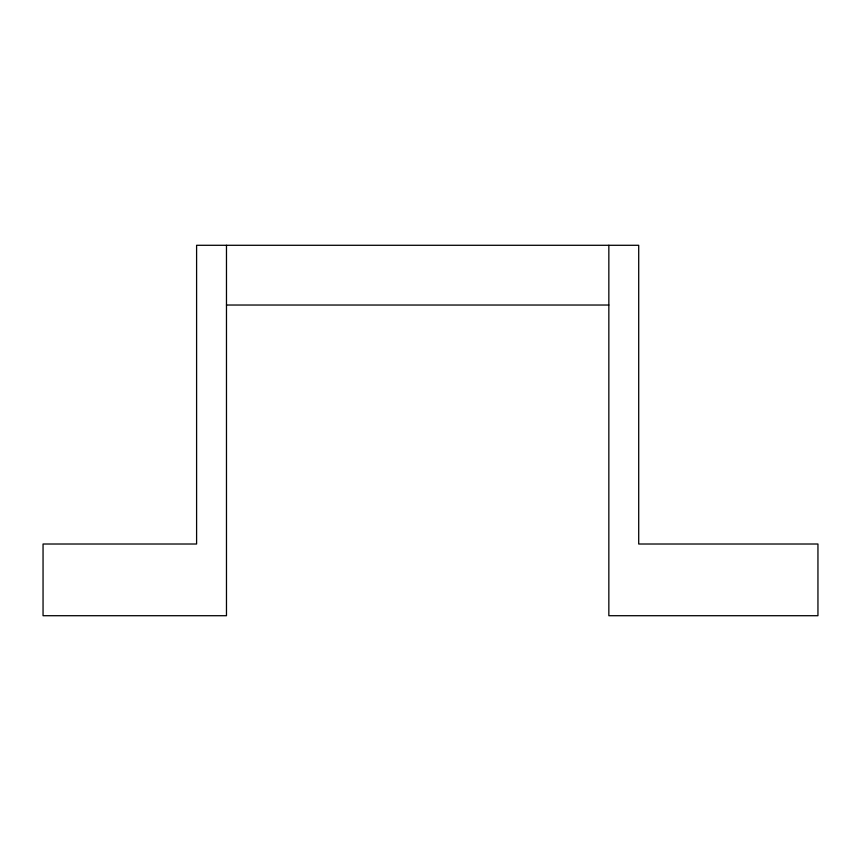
<?xml version="1.0" encoding="UTF-8"?>
<svg xmlns="http://www.w3.org/2000/svg" width="861" height="861" viewBox="0 0 861 861"><rect width="100%" height="100%" fill="white"/><g stroke="black" fill="none" stroke-linecap="round" stroke-linejoin="round"><path stroke-width="1.29" d="M226.475 305.031L608.845 305.031M608.845 245.288L608.845 615.712L817.95 615.712L817.95 544.012L638.711 544.012L638.711 245.288L196.599 245.288L196.599 544.012L43.05 544.012L43.05 615.712L226.475 615.712L226.475 245.288"/></g></svg>
